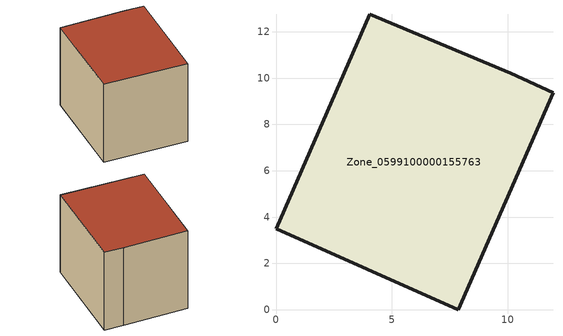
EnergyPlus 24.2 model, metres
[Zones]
Zone_0599100000155763
 floor ground (C_G): 11.96,9.38 7.87,0 0,3.5 4.05,12.76 10.13,10.22 z0
 wall outside (C_F): 7.87,0 11.96,9.38 10.13,10.22 4.05,12.76 0,3.5 7.87,0 z0:8.95
 roof outside (C_R): 10.13,10.22 4.05,12.76 0,3.5 7.87,0 11.96,9.38 z8.95
[BUILDING]
Pand.0599100000155763: North Axis=0; Terrain=City; Loads Convergence Tolerance Value=0.04; Temperature Convergence Tolerance Value=0.4; Solar Distribution=FullExterior; Maximum Number of Warmup Days=25; Minimum Number of Warmup Days=1
[Site:Location]
Rotterdam.The.Hague.AP_ZH_NLD Design_Conditions: Latitude=51.96; Longitude=4.45; Time Zone=1; Elevation=-4.5
[SITE:GROUNDTEMPERATURE:BUILDINGSURFACE]
18, 18, 18, 18, 18, 18, 18, 18, 18, 18, 18, 18
[MATERIAL] Thermal Absorptance=0.9; Solar Absorptance=0.7; Visible Absorptance=0.7
Name | Roughness | Thickness | Conductivity | Density | Specific Heat
G.D.1965-1974 | MediumSmooth | 0.15 | 0.882353 | 540 | 1210
F.D.1965-1974 | Rough | 0.3 | 0.697674 | 1920 | 840
R.D.1965-1974 | MediumRough | 0.2 | 0.232558 | 1500 | 1000
[CONSTRUCTION]
C_G: G.D.1965-1974
C_F: F.D.1965-1974
C_R: R.D.1965-1974
[ZONE]
Zone_0599100000155763: Type=1; Multiplier=1; Ceiling Height=Autocalculate; Volume=Autocalculate; Floor Area=autocalculate; Part of Total Floor Area=Yes
[ZONEINFILTRATION:DESIGNFLOWRATE]
Infil_Zone_0599100000155763: Zone or ZoneList or Space or SpaceList=Zone_0599100000155763; Schedule=AlwaysOn; Design Flow Rate Calculation Method=Flow/Area; Flow Rate per Floor Area=0.0042; Constant Term Coefficient=1; Temperature Term Coefficient=0; Velocity Term Coefficient=0; Velocity Squared Term Coefficient=0
[HVACTEMPLATE:ZONE:IDEALLOADSAIRSYSTEM]
Zone_0599100000155763: Maximum Heating Supply Air Temperature=50; Minimum Cooling Supply Air Temperature=13; Maximum Heating Supply Air Humidity Ratio=0.0156; Minimum Cooling Supply Air Humidity Ratio=0.0077; Heating Limit=NoLimit; Cooling Limit=NoLimit; Dehumidification Control Type=ConstantSensibleHeatRatio; Cooling Sensible Heat Ratio=0.7; Dehumidification Setpoint=60; Humidification Control Type=None; Humidification Setpoint=30; Outdoor Air Method=None; Outdoor Air Flow Rate per Person=0.00944; Outdoor Air Flow Rate per Zone Floor Area=0; Outdoor Air Flow Rate per Zone=0; Demand Controlled Ventilation Type=None; Outdoor Air Economizer Type=NoEconomizer; Heat Recovery Type=None; Sensible Heat Recovery Effectiveness=0.7; Latent Heat Recovery Effectiveness=0.65
[ZONECONTROL:THERMOSTAT]
ThermostatControl_Zone_0599100000155763: Zone or ZoneList=Zone_0599100000155763; Control Type Schedule=DualSetpointControlType; Control 1=Thermostat_Zone_0599100000155763; Temperature Difference Between Cutout And Setpoint=0
[THERMOSTATSETPOINT:DUALSETPOINT]
Thermostat_Zone_0599100000155763: Heating Setpoint Temperature Schedule=HeatingSetpoint_Zone_0599100000155763; Cooling Setpoint Temperature Schedule=CoolingSetpoint_Zone_0599100000155763
[SCHEDULE:COMPACT]
HeatingSetpoint_Zone_0599100000155763: Through: 12/31, For: AllDays, Until: 24:00, 21
CoolingSetpoint_Zone_0599100000155763: Through: 12/31, For: AllDays, Until: 24:00, 24
DualSetpointControlType: Through: 12/31, For: AllDays, Until: 24:00, 4
AlwaysOn: Through: 12/31, For: AllDays, Until: 24:00, 1
